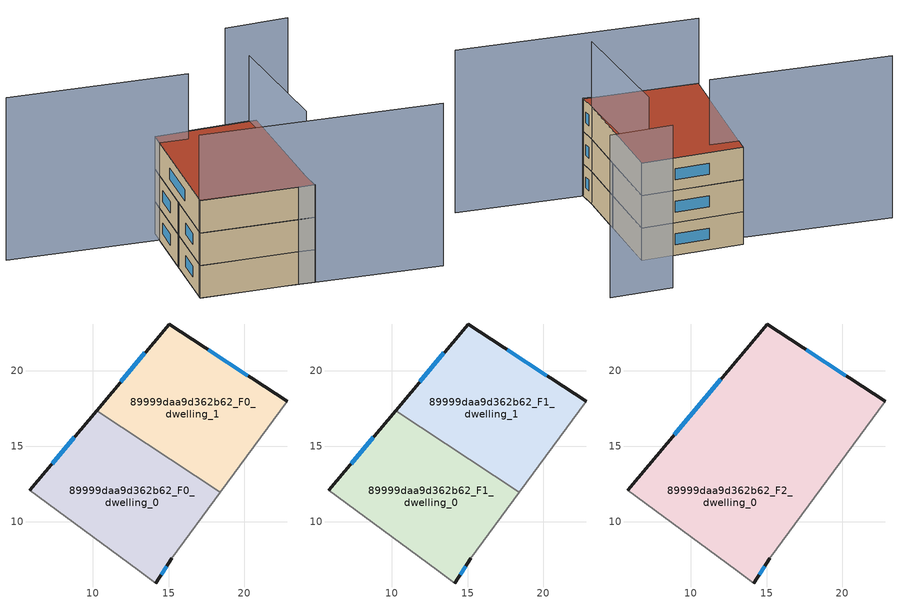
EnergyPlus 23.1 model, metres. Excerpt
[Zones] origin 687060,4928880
89999daa9d362b62_F0_dwelling_0
 floor ground (EU_floor_Construction): 15.23,7.62 18.42,11.97 10.24,17.35 5.85,12.09 12.98,6.86 14.17,5.97 z0
 wall outside (EU_wall_Construction): 5.85,12.09 10.24,17.35 / 15.23,7.62 14.17,5.97 z0:3
 wall adiabatic (EU_wall_Construction): 18.42,11.97 15.23,7.62 / 14.17,5.97 12.98,6.86 5.85,12.09 z0:3
 wall to 89999daa9d362b62_F0_dwelling_1 (EU_wall_Construction): 10.24,17.35 18.42,11.97 z0:3
 window (EU_Window_Construction): 7.31,13.84 8.78,15.59 / 14.87,7.07 14.52,6.52 z1:2
89999daa9d362b62_F0_dwelling_1
 floor ground (EU_floor_Construction): 18.42,11.97 22.82,17.96 15.04,23.07 10.24,17.35 z0
 wall outside (EU_wall_Construction): 10.24,17.35 15.04,23.07 22.82,17.96 z0:3
 wall adiabatic (EU_wall_Construction): 22.82,17.96 18.42,11.97 z0:3
 window (EU_Window_Construction): 11.84,19.25 13.44,21.16 / 17.63,21.37 20.23,19.66 z1:2
89999daa9d362b62_F1_dwelling_0
 floor to 89999daa9d362b62_F0_dwelling_0 (EU_floor_Construction): 15.23,7.62 18.42,11.97 10.24,17.35 5.85,12.09 12.98,6.86 14.17,5.97 z3
 wall outside (EU_wall_Construction): 5.85,12.09 10.24,17.35 / 15.23,7.62 14.17,5.97 z3:6
 wall adiabatic (EU_wall_Construction): 18.42,11.97 15.23,7.62 / 14.17,5.97 12.98,6.86 5.85,12.09 z3:6
 wall to 89999daa9d362b62_F1_dwelling_1 (EU_wall_Construction): 10.24,17.35 18.42,11.97 z3:6
 window (EU_Window_Construction): 7.31,13.84 8.78,15.59 / 14.87,7.07 14.52,6.52 z4:5
89999daa9d362b62_F1_dwelling_1
 floor to 89999daa9d362b62_F0_dwelling_1 (EU_floor_Construction): 18.42,11.97 22.82,17.96 15.04,23.07 10.24,17.35 z3
 wall outside (EU_wall_Construction): 10.24,17.35 15.04,23.07 22.82,17.96 z3:6
 wall adiabatic (EU_wall_Construction): 22.82,17.96 18.42,11.97 z3:6
 window (EU_Window_Construction): 11.84,19.25 13.44,21.16 / 17.63,21.37 20.23,19.66 z4:5
89999daa9d362b62_F2_dwelling_0
 floor to 89999daa9d362b62_F1_dwelling_0 (EU_floor_Construction): 15.23,7.62 18.42,11.97 10.24,17.35 5.85,12.09 12.98,6.86 14.17,5.97 z6
 floor to 89999daa9d362b62_F1_dwelling_1 (EU_floor_Construction): 18.42,11.97 22.82,17.96 15.04,23.07 10.24,17.35 z6
 wall outside (EU_wall_Construction): 5.85,12.09 15.04,23.07 22.82,17.96 / 15.23,7.62 14.17,5.97 z6:9
 wall adiabatic (EU_wall_Construction): 22.82,17.96 15.23,7.62 / 14.17,5.97 12.98,6.86 5.85,12.09 z6:9
 window (EU_Window_Construction): 8.91,15.75 11.97,19.41 / 17.63,21.37 20.23,19.66 / 14.87,7.07 14.52,6.52 z7:8
 roof outside (EU_roof_Construction): 22.82,17.96 15.23,7.62 14.17,5.97 12.98,6.86 5.85,12.09 15.04,23.07 z9
shading: 5.92,12.22 23.25,-0.95 / 15.23,7.62 22.26,18.33 / 30.82,20.24 26.02,23.38 / 16.2,20.42 3.22,30.26 z0:15
[Building]
EU S2 Campaign: North Axis=0; Terrain=City; Solar Distribution=FullExterior
[Site:Location]
Bologna: Latitude=44.5; Longitude=11.25; Time Zone=1; Elevation=37
[SizingPeriod:WeatherFileDays]
AnnualSizingPeriod: Begin Month=1; Begin Day of Month=1; End Month=12; End Day of Month=31; Day of Week for Start Day=Monday; Use Weather File Daylight Saving Period=No; Use Weather File Rain and Snow Indicators=No
[MATERIAL]
EU_InternalMass_Material: Roughness=MediumRough; Thickness=0.1; Conductivity=1; Density=1800; Specific Heat=900; Thermal Absorptance=0.9; Solar Absorptance=0.7; Visible Absorptance=0.7
[MATERIAL:NOMASS] Roughness=MediumRough; Thermal Absorptance=0.9; Solar Absorptance=0.7; Visible Absorptance=0.7
Name | Thermal Resistance
EU_wall_NoMass | 0.937881
EU_roof_NoMass | 0.548572
EU_floor_NoMass | 0.71348
[WINDOWMATERIAL:SIMPLEGLAZINGSYSTEM]
EU_Window_SimpleGlazing: UFactor=4.25633; Solar Heat Gain Coefficient=0.85; Visible Transmittance=0.85
[CONSTRUCTION]
EU_wall_Construction: EU_wall_NoMass
EU_roof_Construction: EU_roof_NoMass
EU_floor_Construction: EU_floor_NoMass
EU_InternalMass_Construction: EU_InternalMass_Material
EU_Window_Construction: EU_Window_SimpleGlazing
[ZONE] Type=1; Multiplier=1; Ceiling Height=autocalculate; Floor Area=autocalculate; Part of Total Floor Area=Yes
Name | Volume
89999daa9d362b62_F0_dwelling_0; 89999daa9d362b62_F1_dwelling_0 | 212.646
89999daa9d362b62_F2_dwelling_0 | 425.284
89999daa9d362b62_F0_dwelling_1 | 212.643
89999daa9d362b62_F1_dwelling_1 | 212.641
[INTERNALMASS] Construction=EU_InternalMass_Construction
Name | Zone or ZoneList | Surface Area
89999daa9d362b62_F0_dwelling_0_EU_InternalMass | 89999daa9d362b62_F0_dwelling_0 | 70.8819
89999daa9d362b62_F0_dwelling_1_EU_InternalMass | 89999daa9d362b62_F0_dwelling_1 | 70.8807
89999daa9d362b62_F1_dwelling_0_EU_InternalMass | 89999daa9d362b62_F1_dwelling_0 | 70.8819
89999daa9d362b62_F1_dwelling_1_EU_InternalMass | 89999daa9d362b62_F1_dwelling_1 | 70.8807
89999daa9d362b62_F2_dwelling_0_EU_InternalMass | 89999daa9d362b62_F2_dwelling_0 | 141.762
[OTHEREQUIPMENT] Fuel Type=Electricity; Design Level Calculation Method=Watts/Area; Power per Zone Floor Area=1; Fraction Latent=0; Fraction Radiant=0; Fraction Lost=0; Carbon Dioxide Generation Rate=0; EndUse Subcategory=EU_Step8_InternalGains
Name | Zone or ZoneList or Space or SpaceList | Schedule
EU_Step8_InternalGain_89999daa9d362b62_F0_dwelling_0_f000 | 89999daa9d362b62_F0_dwelling_0 | EU_Step8_GainSchedule_89999daa9d362b62_F0_dwelling_0_f000
EU_Step8_InternalGain_89999daa9d362b62_F0_dwelling_1_f000 | 89999daa9d362b62_F0_dwelling_1 | EU_Step8_GainSchedule_89999daa9d362b62_F0_dwelling_1_f000
EU_Step8_InternalGain_89999daa9d362b62_F1_dwelling_0_f000 | 89999daa9d362b62_F1_dwelling_0 | EU_Step8_GainSchedule_89999daa9d362b62_F1_dwelling_0_f000
EU_Step8_InternalGain_89999daa9d362b62_F1_dwelling_1_f000 | 89999daa9d362b62_F1_dwelling_1 | EU_Step8_GainSchedule_89999daa9d362b62_F1_dwelling_1_f000
EU_Step8_InternalGain_89999daa9d362b62_F2_dwelling_0_f000 | 89999daa9d362b62_F2_dwelling_0 | EU_Step8_GainSchedule_89999daa9d362b62_F2_dwelling_0_f000
[ZONEVENTILATION:DESIGNFLOWRATE] Schedule=EU_AlwaysOn; Design Flow Rate Calculation Method=AirChanges/Hour; Air Changes per Hour=0.687892; Ventilation Type=Natural; Fan Pressure Rise=0; Fan Total Efficiency=1; Constant Term Coefficient=1; Temperature Term Coefficient=0; Velocity Term Coefficient=0; Velocity Squared Term Coefficient=0; Minimum Indoor Temperature=-100; Maximum Indoor Temperature=100; Delta Temperature=-100; Minimum Outdoor Temperature=-100; Maximum Outdoor Temperature=100; Maximum Wind Speed=40
Name | Zone or ZoneList or Space or SpaceList
EU_ConstantAir_89999daa9d362b62_F0_dwelling_0 | 89999daa9d362b62_F0_dwelling_0
EU_ConstantAir_89999daa9d362b62_F0_dwelling_1 | 89999daa9d362b62_F0_dwelling_1
EU_ConstantAir_89999daa9d362b62_F1_dwelling_0 | 89999daa9d362b62_F1_dwelling_0
EU_ConstantAir_89999daa9d362b62_F1_dwelling_1 | 89999daa9d362b62_F1_dwelling_1
EU_ConstantAir_89999daa9d362b62_F2_dwelling_0 | 89999daa9d362b62_F2_dwelling_0
[HVACTEMPLATE:THERMOSTAT] Constant Heating Setpoint=20; Constant Cooling Setpoint=50
EU_HeatOnly_89999daa9d362b62_F0_dwelling_0; EU_HeatOnly_89999daa9d362b62_F0_dwelling_1; EU_HeatOnly_89999daa9d362b62_F1_dwelling_0; EU_HeatOnly_89999daa9d362b62_F1_dwelling_1; EU_HeatOnly_89999daa9d362b62_F2_dwelling_0
[HVACTEMPLATE:ZONE:IDEALLOADSAIRSYSTEM] System Availability Schedule=EU_AlwaysOn; Maximum Heating Supply Air Temperature=50; Minimum Cooling Supply Air Temperature=13; Maximum Heating Supply Air Humidity Ratio=0.0156; Minimum Cooling Supply Air Humidity Ratio=0.0077; Heating Limit=NoLimit; Cooling Limit=NoLimit; Heating Availability Schedule=EU_AlwaysOn; Cooling Availability Schedule=EU_CoolingOff; Dehumidification Control Type=ConstantSensibleHeatRatio; Cooling Sensible Heat Ratio=0.7; Dehumidification Setpoint=60; Humidification Control Type=None; Humidification Setpoint=30; Outdoor Air Method=None; Outdoor Air Flow Rate per Person=0.00944; Outdoor Air Flow Rate per Zone Floor Area=0; Outdoor Air Flow Rate per Zone=0; Demand Controlled Ventilation Type=None; Outdoor Air Economizer Type=NoEconomizer; Heat Recovery Type=None; Sensible Heat Recovery Effectiveness=0.7; Latent Heat Recovery Effectiveness=0.65
Name | Template Thermostat
89999daa9d362b62_F0_dwelling_0 | EU_HeatOnly_89999daa9d362b62_F0_dwelling_0
89999daa9d362b62_F0_dwelling_1 | EU_HeatOnly_89999daa9d362b62_F0_dwelling_1
89999daa9d362b62_F1_dwelling_0 | EU_HeatOnly_89999daa9d362b62_F1_dwelling_0
89999daa9d362b62_F1_dwelling_1 | EU_HeatOnly_89999daa9d362b62_F1_dwelling_1
89999daa9d362b62_F2_dwelling_0 | EU_HeatOnly_89999daa9d362b62_F2_dwelling_0
[SIZING:ZONE] Zone Cooling Design Supply Air Temperature Input Method=SupplyAirTemperature; Zone Cooling Design Supply Air Temperature=13; Zone Heating Design Supply Air Temperature Input Method=SupplyAirTemperature; Zone Heating Design Supply Air Temperature=50; Zone Cooling Design Supply Air Humidity Ratio=0.008; Zone Heating Design Supply Air Humidity Ratio=0.008; Cooling Design Air Flow Method=DesignDay; Cooling Design Air Flow Rate=0; Cooling Minimum Air Flow per Zone Floor Area=0.000762; Cooling Minimum Air Flow=0; Cooling Minimum Air Flow Fraction=0.2; Heating Design Air Flow Method=DesignDay; Heating Design Air Flow Rate=0; Heating Maximum Air Flow per Zone Floor Area=0.002032; Heating Maximum Air Flow=0.141576; Heating Maximum Air Flow Fraction=0.3; Account for Dedicated Outdoor Air System=No; Dedicated Outdoor Air System Control Strategy=NeutralSupplyAir; Dedicated Outdoor Air Low Setpoint Temperature for Design=autosize; Dedicated Outdoor Air High Setpoint Temperature for Design=autosize; Zone Load Sizing Method=Sensible Load Only No Latent Load; Zone Latent Cooling Design Supply Air Humidity Ratio Input Method=HumidityRatioDifference; Zone Cooling Design Supply Air Humidity Ratio Difference=0.005; Zone Latent Heating Design Supply Air Humidity Ratio Input Method=HumidityRatioDifference; Zone Humidification Design Supply Air Humidity Ratio Difference=0.005
89999daa9d362b62_F0_dwelling_0; 89999daa9d362b62_F0_dwelling_1; 89999daa9d362b62_F1_dwelling_0; 89999daa9d362b62_F1_dwelling_1; 89999daa9d362b62_F2_dwelling_0
[SCHEDULE:CONSTANT]
Name | Hourly Value
EU_AlwaysOn | 1
EU_CoolingOff | 0
[SCHEDULE:FILE] Column Number=1; Rows to Skip at Top=0; Number of Hours of Data=8760; Column Separator=Comma; Interpolate to Timestep=No; Minutes per Item=60; Adjust Schedule for Daylight Savings=Yes
Name | File
EU_Step8_GainSchedule_89999daa9d362b62_F0_dwelling_0_f000 | ../../schedules/89999daa9d362b62/89999daa9d362b62_F0_dwelling_0_f000_gain.csv
EU_Step8_GainSchedule_89999daa9d362b62_F0_dwelling_1_f000 | ../../schedules/89999daa9d362b62/89999daa9d362b62_F0_dwelling_1_f000_gain.csv
EU_Step8_GainSchedule_89999daa9d362b62_F1_dwelling_0_f000 | ../../schedules/89999daa9d362b62/89999daa9d362b62_F1_dwelling_0_f000_gain.csv
EU_Step8_GainSchedule_89999daa9d362b62_F1_dwelling_1_f000 | ../../schedules/89999daa9d362b62/89999daa9d362b62_F1_dwelling_1_f000_gain.csv
EU_Step8_GainSchedule_89999daa9d362b62_F2_dwelling_0_f000 | ../../schedules/89999daa9d362b62/89999daa9d362b62_F2_dwelling_0_f000_gain.csv
